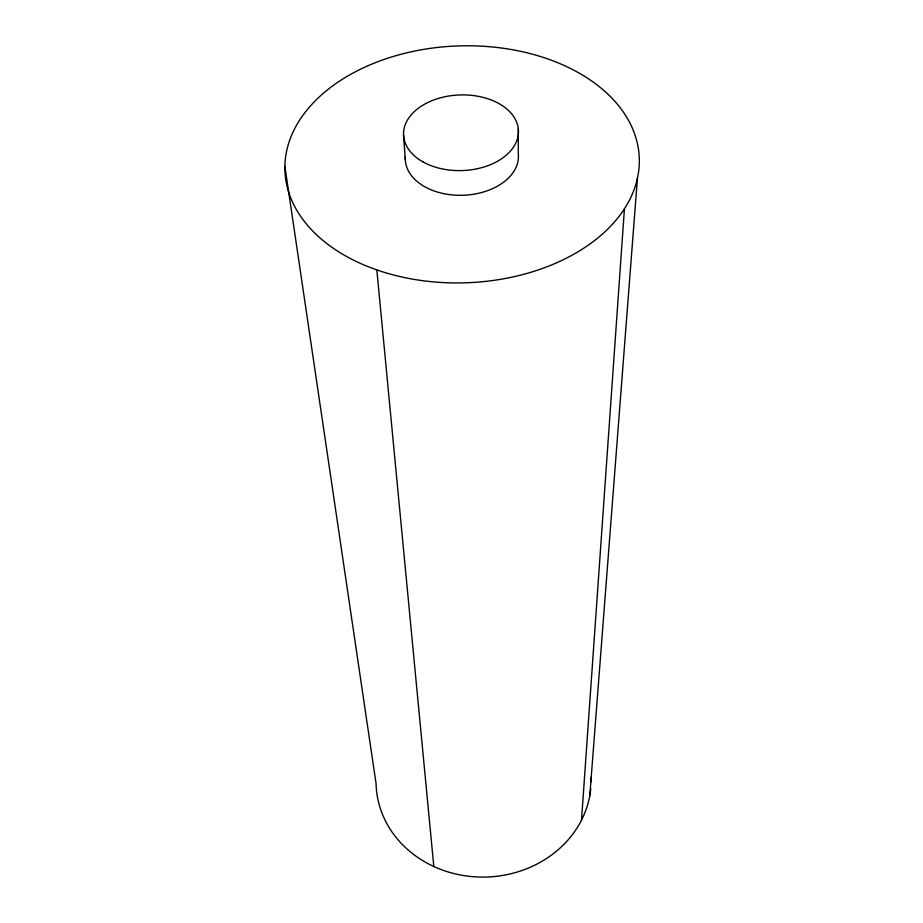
<?xml version="1.0" encoding="UTF-8"?>
<svg xmlns="http://www.w3.org/2000/svg" width="923" height="923" viewBox="0 0 923 923"><rect width="100%" height="100%" fill="white"/><g stroke="black" fill="none" stroke-linecap="round" stroke-linejoin="round"><path stroke-width="1.38" d="M518.311 128.851L518.288 153.645A56.603 37.762 -2 0 1 462.758 195.261A56.603 37.762 -2 0 1 405.335 157.014M581.502 820.155L624.421 208.794M589.785 795.776L637.447 178.174A177.285 118.49 -2 0 0 396.705 55.449A177.285 118.49 -2 0 0 352.148 259.444A177.285 118.49 -2 0 0 637.447 178.174M284.895 166.428L376.088 783.8A107.587 96.119 -2 0 0 479.983 877.058A107.587 96.119 -2 0 0 590.766 788.819M376.826 269.908L433.81 866.501M403.559 135.104L405.312 159.829M591.158 777.547A107.587 96.119 -2 0 1 591.193 781.769M423.438 162.148A57.491 37.831 -2 0 0 517.445 138.75A57.491 37.831 -2 0 0 442.117 97.388A57.491 37.831 -2 0 0 423.438 162.148"/></g></svg>
